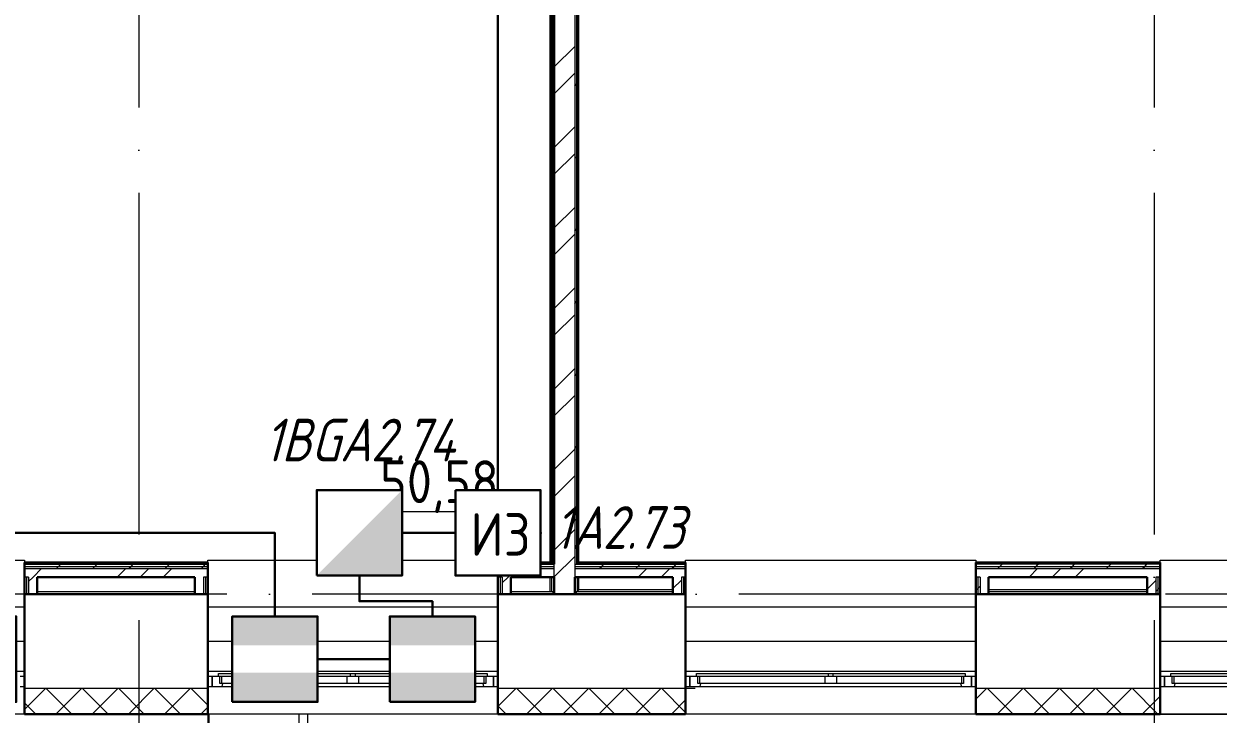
# Model space of a CAD drawing. Header units: millimetres. Extents: x -259793 to 1187961, y -549744 to 43070.
# Drawn here: x 136853 to 143851, y -19341 to -15301 of the extents above; entities that cross this region are included whole.
import ezdxf
from ezdxf.enums import TextEntityAlignment as Align

# ---------------------------------------------------------------- set-up
doc = ezdxf.new("R2010")
doc.units = ezdxf.units.MM
doc.linetypes.add('ADSK_Линия сетки', pattern=[25, 20, -2.5, 0, -2.5])
for name, color, linetype, lineweight in [('_ Окна', 7, 'Continuous', 9), ('RC-Извещатели_охранные', 5, 'Continuous', 30), ('RC-Прочее_оборудование', 5, 'Continuous', 30), ('Крыша', 7, 'Continuous', 9), ('лс', 5, 'Continuous', 30), ('Марки помещений', 252, 'Continuous', 20), ('Ограждение', 252, 'Continuous', 9), ('Окна', 252, 'Continuous', 9), ('Оси', 252, 'Continuous', 9), ('Стены внутренние', 7, 'Continuous', 18), ('Стены наружные', 7, 'Continuous', 18), ('Стены штриховка', 7, 'Continuous', 9)]:
    doc.layers.add(name, color=color, linetype=linetype, lineweight=lineweight)
doc.layers.add('RC-Позиционные_обозначения', color=7, linetype='Continuous')
doc.styles.add('GOST Common_2', font='', dxfattribs={"width": 0.9, "height": 250})
doc.styles.add('ISOCPEUR', font='isocpeur.ttf', dxfattribs={"width": 0.9, "height": 350})
doc.styles.add('RubezhCAD', font='', dxfattribs={"oblique": 10})
doc.styles.get("Standard").update_dxf_attribs({"font": ''})
doc.styles.get('GOST Common_2').set_extended_font_data('GOST type B')
doc.styles.get('RubezhCAD').set_extended_font_data('GOST type A')
doc.styles.get('Standard').set_extended_font_data('GOST type B')

# ---------------------------------------------------------------- blocks, each defined once
blk = doc.blocks.new('RC-UGO-IOZ-02')
at = {"layer": 'RC-Извещатели_охранные'}
blk.add_attdef('PSTN', text='', height=2.5, dxfattribs=at).set_placement((0.977, 2.603), align=Align.BOTTOM_LEFT)
blk.add_wipeout([(2.5, -2.5), (2.5, 2.5), (-2.5, 2.5), (-2.5, -2.5)]).dxf.layer = 'RC-Извещатели_охранные'
blk.add_wipeout([(-2.5, -2.5), (-2.5, 2.5), (2.5, 2.5), (2.5, -2.5)]).dxf.layer = 'RC-Извещатели_охранные'
h = blk.add_hatch(color=256, dxfattribs=at)
h.dxf.hatch_style = 1
h.paths.add_polyline_path([(2.5, -2.5), (2.5, 2.5), (0, 0), (-2.5, -2.5)])
blk.add_lwpolyline([(-2.5, -2.5), (2.5, -2.5), (2.5, 2.5), (-2.5, 2.5)], close=True, dxfattribs=at)
blk = doc.blocks.new('RC-UGO-IOM-02')
at = {"layer": 'RC-Извещатели_охранные'}
blk.add_point((0, 0), dxfattribs=at)
blk.add_attdef('PSTN', text='', height=2.5, dxfattribs=at).set_placement((0.977, 2.603), align=Align.BOTTOM_LEFT)
blk.add_wipeout([(2.5, -2.5), (2.5, 2.5), (-2.5, 2.5), (-2.5, -2.5)]).dxf.layer = 'RC-Извещатели_охранные'
blk.add_wipeout([(-2.5, -2.5), (-2.5, 2.5), (2.5, 2.5), (2.5, -2.5)]).dxf.layer = 'RC-Извещатели_охранные'
h = blk.add_hatch(color=256, dxfattribs=at)
h.dxf.hatch_style = 1
h.paths.add_polyline_path([(2.5, 0.8), (2.5, 2.506), (-2.5, 2.499), (-2.5, 0.8)])
h = blk.add_hatch(color=256, dxfattribs=at)
h.dxf.hatch_style = 1
h.paths.add_polyline_path([(2.5, -2.5), (2.5, -0.794), (-2.5, -0.801), (-2.5, -2.5)])
blk.add_lwpolyline([(-2.5, -2.5), (2.5, -2.5), (2.5, 2.5), (-2.5, 2.5)], close=True, dxfattribs=at)
blk = doc.blocks.new('RC-UGO-IZ-01')
at = {"layer": 'RC-Прочее_оборудование'}
blk.add_point((2.5, 0), dxfattribs=at)
blk.add_attdef('PSTN', text='', height=2.5, dxfattribs=at).set_placement((5.664, 2.581), align=Align.BOTTOM_CENTER)
blk.add_wipeout([(2.493, -2.499), (-2.493, -2.499), (-2.493, 2.499), (2.493, 2.499)]).dxf.layer = 'RC-Прочее_оборудование'
blk.add_wipeout([(-2.493, -2.499), (-2.493, 2.499), (2.493, 2.499), (2.493, -2.499)]).dxf.layer = 'RC-Прочее_оборудование'
blk.add_lwpolyline([(-2.493, 2.499), (2.493, 2.499), (2.493, -2.499), (-2.493, -2.499), (-2.493, 2.499)], close=True, dxfattribs=at)
blk.add_lwpolyline([(-2.493, 2.499), (-2.487, 2.499)], dxfattribs=at)
blk.add_lwpolyline([(-2.493, 2.499), (-2.487, 2.499)], dxfattribs=at)
at = {"layer": 'RC-Прочее_оборудование', "ltscale": 100, "style": 'ISOCPEUR', "width": 0.9}
blk.add_text('ИЗ', height=2.5, dxfattribs=at).set_placement((0.145, -0.085), align=Align.MIDDLE)
blk = doc.blocks.new('2 этаж')
at = {"layer": '_ Окна', "color": 251, "true_color": 0x636466}
for p, q in [((136856, -19121.3), (136831, -19121.3)), ((137956, -19121.3), (137931, -19121.3)), ((137956, -19179.3), (137956, -19121.3)), ((139631, -19121.3), (139606, -19121.3)), ((139606, -19121.3), (139606, -19179.3)), ((140756, -19121.3), (140731, -19121.3)), ((140756, -19179.3), (140756, -19121.3)), ((142431, -19121.3), (142406, -19121.3)), ((142406, -19121.3), (142406, -19179.3)), ((143536, -19121.3), (143511, -19121.3)), ((143536, -19179.3), (143536, -19121.3)), ((136831, -19179.3), (136856, -19179.3)), ((137931, -19179.3), (137956, -19179.3)), ((139606, -19179.3), (139631, -19179.3)), ((140731, -19179.3), (140756, -19179.3)), ((142406, -19179.3), (142431, -19179.3)), ((143511, -19179.3), (143536, -19179.3))]:
    blk.add_line(p, q, dxfattribs=at)
at = {"layer": '_ Окна', "color": 251, "lineweight": 18, "true_color": 0x636466}
for p, q in [((137994, -19121.3), (137956, -19121.3)), ((137956, -19121.3), (137956, -19179.3)), ((138002, -19162.3), (138002, -19121.3)), ((138014, -19162.3), (138002, -19162.3)), ((138015.5, -19179.3), (138020, -19162.3)), ((139542, -19162.3), (139546.6, -19179.3)), ((139560, -19162.3), (139548, -19162.3)), ((139560, -19121.3), (139560, -19162.3)), ((139606, -19121.3), (139568, -19121.3)), ((139606, -19179.3), (139606, -19121.3)), ((140794, -19121.3), (140756, -19121.3)), ((140756, -19121.3), (140756, -19179.3)), ((140802, -19162.3), (140802, -19121.3)), ((140814, -19162.3), (140802, -19162.3)), ((140815.5, -19179.3), (140820, -19162.3)), ((142342, -19162.3), (142346.6, -19179.3)), ((142360, -19162.3), (142348.2, -19162.3)), ((142360, -19121.3), (142360, -19162.3)), ((142406, -19121.3), (142368, -19121.3)), ((142406, -19179.3), (142406, -19121.3)), ((143574, -19121.3), (143536, -19121.3)), ((143536, -19121.3), (143536, -19179.3)), ((143582, -19162.3), (143582, -19121.3)), ((143594, -19162.3), (143582, -19162.3)), ((143595.5, -19179.3), (143600, -19162.3)), ((137956, -19179.3), (138015.5, -19179.3)), ((139546.6, -19179.3), (139606, -19179.3)), ((140756, -19179.3), (140815.5, -19179.3)), ((142346.6, -19179.3), (142406, -19179.3)), ((143536, -19179.3), (143595.5, -19179.3))]:
    blk.add_line(p, q, dxfattribs=at)
at = {"layer": 'Крыша', "color": 251, "true_color": 0x636466}
blk.add_line((137931, -19341.3), (137931, -21148.7), dxfattribs=at)
at = {"layer": 'Ограждение', "color": 251, "true_color": 0x636466}
for p, q in [((139936, -12484.3), (139936, -18454.3)), ((140106, -18454.3), (140106, -12484.3)), ((135156, -18439.3), (136856, -18439.3)), ((136856, -18439.3), (136856, -18454.3)), ((137931, -18454.3), (137931, -18439.3)), ((137931, -18439.3), (139631, -18439.3)), ((139631, -18439.3), (139631, -18454.3)), ((140731, -18454.3), (140731, -18439.3)), ((140731, -18439.3), (142431, -18439.3)), ((142431, -18439.3), (142431, -18454.3)), ((143511, -18454.3), (143511, -18439.3)), ((143511, -18439.3), (145211, -18439.3)), ((139936, -18539.3), (139936, -18624.3)), ((139946, -18624.3), (139946, -18539.3)), ((140096, -18539.3), (140096, -18624.3)), ((140106, -18614.3), (140106, -18539.3)), ((140106, -18614.3), (140096, -18624.3)), ((140656, -18614.3), (140106, -18614.3)), ((143436, -18614.3), (142506, -18614.3)), ((135156, -18714.3), (136856, -18714.3)), ((137931, -18714.3), (139631, -18714.3)), ((140731, -18714.3), (142431, -18714.3)), ((143511, -18714.3), (145211, -18714.3)), ((135156, -18914.3), (136856, -18914.3)), ((137931, -18914.3), (139631, -18914.3)), ((140731, -18914.3), (142431, -18914.3)), ((143511, -18914.3), (145211, -18914.3)), ((135156, -19089.3), (136856, -19089.3)), ((137931, -19089.3), (139631, -19089.3)), ((140731, -19089.3), (142431, -19089.3)), ((143511, -19089.3), (145211, -19089.3))]:
    blk.add_line(p, q, dxfattribs=at)
at = {"layer": 'Окна', "color": 251, "true_color": 0x636466}
for p, q in [((137994, -19104.3), (138766, -19104.3)), ((137994, -19121.3), (137994, -19104.3)), ((138766, -19121.3), (137994, -19121.3)), ((138014, -19162.3), (138014, -19121.3)), ((138746, -19162.3), (138014, -19162.3)), ((138746, -19121.3), (138746, -19162.3)), ((138816, -19162.3), (138746, -19162.3)), ((138766, -19104.3), (138796, -19104.3)), ((138766, -19104.3), (138766, -19121.3)), ((138796, -19121.3), (138766, -19121.3)), ((138796, -19104.3), (139568, -19104.3)), ((138796, -19121.3), (138796, -19104.3)), ((139568, -19121.3), (138796, -19121.3)), ((138816, -19162.3), (138816, -19121.3)), ((139548, -19162.3), (138816, -19162.3)), ((139548, -19121.3), (139548, -19162.3)), ((139568, -19104.3), (139568, -19121.3)), ((140794, -19104.3), (141566, -19104.3)), ((140794, -19121.3), (140794, -19104.3)), ((141566, -19121.3), (140794, -19121.3)), ((140814, -19162.3), (140814, -19121.3)), ((141546, -19162.3), (140814, -19162.3)), ((141546, -19121.3), (141546, -19162.3)), ((141616, -19162.3), (141546, -19162.3)), ((141566, -19104.3), (141596, -19104.3)), ((141566, -19104.3), (141566, -19121.3)), ((141596, -19121.3), (141566, -19121.3)), ((141596, -19104.3), (142368, -19104.3)), ((141596, -19121.3), (141596, -19104.3)), ((142368, -19121.3), (141596, -19121.3)), ((141616, -19162.3), (141616, -19121.3)), ((142348, -19162.3), (141616, -19162.3)), ((142348, -19121.3), (142348, -19162.3)), ((142368, -19104.3), (142368, -19121.3)), ((143574, -19104.3), (144346, -19104.3)), ((143574, -19121.3), (143574, -19104.3)), ((144346, -19121.3), (143574, -19121.3)), ((143594, -19162.3), (143594, -19121.3)), ((144326, -19162.3), (143594, -19162.3)), ((138015.5, -19179.3), (139546.6, -19179.3)), ((140815.5, -19179.3), (142346.6, -19179.3)), ((143595.5, -19179.3), (145126.6, -19179.3))]:
    blk.add_line(p, q, dxfattribs=at)
at = {"layer": 'Оси', "color": 251, "linetype": 'ADSK_Линия сетки', "ltscale": 100, "true_color": 0x636466}
for p, q in [((137526, 33711.4), (137526, -32265.4)), ((143476, 33711.4), (143476, -30995.4)), ((170543.3, -18639.3), (93603.7, -18639.3))]:
    blk.add_line(p, q, dxfattribs=at)
at = {"layer": 'Стены внутренние', "color": 251, "lineweight": 30, "true_color": 0x636466}
for p, q in [((136856, -18639.3), (136856, -19341.3)), ((137856, -18639.3), (136931, -18639.3)), ((137931, -19341.3), (137931, -18639.3)), ((139631, -18639.3), (139631, -19341.3)), ((140656, -18639.3), (139706, -18639.3)), ((140731, -19341.3), (140731, -18639.3)), ((142431, -18639.3), (142431, -19341.3)), ((143436, -18639.3), (142506, -18639.3)), ((143511, -19341.3), (143511, -18639.3)), ((136856, -19341.3), (137931, -19341.3)), ((139631, -19341.3), (140731, -19341.3)), ((142431, -19341.3), (143511, -19341.3))]:
    blk.add_line(p, q, dxfattribs=at)
at = {"layer": 'Стены внутренние', "color": 251, "true_color": 0x636466}
for p, q in [((136856, -19189.3), (137931, -19189.3)), ((139631, -19189.3), (140787, -19189.3)), ((142431, -19189.3), (143511, -19189.3)), ((136856, -19341.3), (135156, -19341.3)), ((139631, -19341.3), (137931, -19341.3)), ((137939, -26219.8), (137939, -19341.3)), ((138466, -26219.8), (138466, -19341.3)), ((138516, -19341.3), (138516, -26219.8)), ((142431, -19341.3), (140731, -19341.3)), ((145211, -19341.3), (143511, -19341.3))]:
    blk.add_line(p, q, dxfattribs=at)
at = {"layer": 'Стены внутренние', "color": 251, "linetype": 'Continuous', "lineweight": 9, "true_color": 0x636466}
for p, q in [((136892, -19278.3), (136981, -19189.3)), ((137132.6, -19339.3), (136982.6, -19189.3)), ((137043.2, -19339.3), (137193.2, -19189.3)), ((137344.8, -19339.3), (137194.8, -19189.3)), ((137255.3, -19339.3), (137405.3, -19189.3)), ((137556.9, -19339.3), (137406.9, -19189.3)), ((137467.4, -19339.3), (137617.4, -19189.3)), ((137769, -19339.3), (137619, -19189.3)), ((137679.6, -19339.3), (137829.6, -19189.3)), ((137929, -19287.1), (137831.2, -19189.3)), ((139633, -19295), (139738.8, -19189.3)), ((139890.3, -19339.3), (139740.3, -19189.3)), ((139800.9, -19339.3), (139950.9, -19189.3)), ((140102.5, -19339.3), (139952.5, -19189.3)), ((140013, -19339.3), (140163, -19189.3)), ((140314.6, -19339.3), (140164.6, -19189.3)), ((140225.2, -19339.3), (140375.2, -19189.3)), ((140526.7, -19339.3), (140376.7, -19189.3)), ((140437.3, -19339.3), (140587.3, -19189.3)), ((140731, -19331.4), (140588.9, -19189.3)), ((142431, -19254.7), (142496.5, -19189.3)), ((142648.1, -19339.3), (142498.1, -19189.3)), ((142558.6, -19339.3), (142708.6, -19189.3)), ((142860.2, -19339.3), (142710.2, -19189.3)), ((142770.7, -19339.3), (142920.7, -19189.3)), ((143072.3, -19339.3), (142922.3, -19189.3)), ((142982.9, -19339.3), (143132.9, -19189.3)), ((143284.5, -19339.3), (143134.5, -19189.3)), ((143195, -19339.3), (143345, -19189.3)), ((143496.6, -19339.3), (143346.6, -19189.3)), ((143407.1, -19339.3), (143511, -19235.4)), ((136892, -19310.8), (136858, -19276.8)), ((136858, -19312.3), (136892, -19278.3)), ((136920.5, -19339.3), (136892, -19310.8)), ((137891.7, -19339.3), (137929, -19301.9)), ((139678.2, -19339.3), (139633, -19294.1)), ((140649.4, -19339.3), (140731, -19257.7)), ((137347.6, -19339.3), (137346.4, -19341.3)), ((137582.2, -19339.3), (137581.1, -19341.3)), ((140397.8, -19339.3), (140396.7, -19341.3)), ((140653.2, -19341.3), (140652, -19339.3)), ((142435.9, -19339.3), (142433, -19336.3))]:
    blk.add_line(p, q, dxfattribs=at)
at = {"layer": 'Стены наружные', "color": 251, "lineweight": 30, "true_color": 0x636466}
for p, q in [((139941, -12479.3), (139941, -18454.3)), ((139946, -12474.3), (139946, -18459.3)), ((139961, -18464.3), (139961, -12459.3)), ((140096, -12474.3), (140096, -18459.3)), ((140101, -18454.3), (140101, -12479.3)), ((137931, -18454.3), (136856, -18454.3)), ((136856, -18454.3), (136856, -18639.3)), ((137931, -18639.3), (137931, -18454.3)), ((139631, -18454.3), (139631, -18639.3)), ((139941, -18454.3), (139631, -18454.3)), ((139946, -18459.3), (139941, -18459.3)), ((140096, -18459.3), (140096, -18459.3)), ((140096, -18459.3), (140731, -18459.3)), ((140731, -18459.3), (140096, -18459.3)), ((140731, -18454.3), (140101, -18454.3)), ((140731, -18459.3), (140731, -18454.3)), ((140731, -18639.3), (140731, -18459.3)), ((143511, -18454.3), (142431, -18454.3)), ((142431, -18454.3), (142431, -18459.3)), ((142431, -18459.3), (142431, -18639.3)), ((142431, -18459.3), (143511, -18459.3)), ((143511, -18459.3), (142431, -18459.3)), ((143511, -18459.3), (143511, -18454.3)), ((143511, -18639.3), (143511, -18459.3)), ((136931, -18539.3), (137856, -18539.3)), ((136931, -18639.3), (136931, -18539.3)), ((137856, -18539.3), (137856, -18639.3)), ((139706, -18539.3), (139961, -18539.3)), ((139706, -18639.3), (139706, -18539.3)), ((139961, -18539.3), (139961, -18639.3)), ((140081, -18639.3), (140081, -18539.3)), ((140081, -18539.3), (140656, -18539.3)), ((140656, -18539.3), (140656, -18639.3)), ((142506, -18539.3), (143436, -18539.3)), ((142506, -18639.3), (142506, -18539.3)), ((143436, -18539.3), (143436, -18639.3)), ((136856, -18639.3), (136931, -18639.3)), ((137856, -18639.3), (137931, -18639.3)), ((139631, -18639.3), (139706, -18639.3)), ((140656, -18639.3), (140731, -18639.3)), ((142431, -18639.3), (142506, -18639.3)), ((143436, -18639.3), (143511, -18639.3))]:
    blk.add_line(p, q, dxfattribs=at)
at = {"layer": 'Стены наружные', "color": 251, "linetype": 'Continuous', "lineweight": 9, "true_color": 0x636466}
for p, q in [((139941, -15310), (139946, -15305)), ((139941, -15380.8), (139946, -15375.8)), ((140096, -15367.2), (140101, -15362.2)), ((139941, -15451.5), (139946, -15446.5)), ((139961, -15552.2), (140081, -15432.2)), ((140096, -15437.9), (140101, -15432.9)), ((139941, -15522.2), (139946, -15517.2)), ((140096, -15508.6), (140101, -15503.6)), ((139941, -15592.9), (139946, -15587.9)), ((139961, -15709.4), (140081, -15589.4)), ((140096, -15579.3), (140101, -15574.3)), ((139941, -15663.6), (139946, -15658.6)), ((140081, -15665), (140096, -15650)), ((140096, -15650), (140101, -15645)), ((139941, -15734.3), (139946, -15729.3)), ((140096, -15720.7), (140101, -15715.7)), ((139941, -15805), (139946, -15800)), ((140096, -15791.4), (140101, -15786.4)), ((139941, -15875.7), (139946, -15870.7)), ((140096, -15862.2), (140101, -15857.2)), ((139941, -15946.4), (139946, -15941.4)), ((139961, -16023.7), (140081, -15903.7)), ((140096, -15932.9), (140101, -15927.9)), ((139941, -16017.2), (139946, -16012.2)), ((140096, -16003.6), (140101, -15998.6)), ((139941, -16087.9), (139946, -16082.9)), ((139961, -16180.8), (140081, -16060.8)), ((140081, -16089.3), (140096, -16074.3)), ((140096, -16074.3), (140101, -16069.3)), ((139941, -16158.6), (139946, -16153.6)), ((140096, -16145), (140101, -16140)), ((139941, -16229.3), (139946, -16224.3)), ((140096, -16215.7), (140101, -16210.7)), ((139941, -16300), (139946, -16295)), ((140096, -16286.4), (140101, -16281.4)), ((139941, -16370.7), (139946, -16365.7)), ((140096, -16357.1), (140101, -16352.1)), ((139941, -16441.4), (139946, -16436.4)), ((139961, -16495.1), (140081, -16375.1)), ((140096, -16427.8), (140101, -16422.8)), ((139941, -16512.1), (139946, -16507.1)), ((140081, -16513.6), (140096, -16498.6)), ((140096, -16498.6), (140101, -16493.6)), ((139941, -16582.8), (139946, -16577.8)), ((139961, -16652.3), (140081, -16532.3)), ((140096, -16569.3), (140101, -16564.3)), ((139941, -16653.6), (139946, -16648.6)), ((140096, -16640), (140101, -16635)), ((139941, -16724.3), (139946, -16719.3)), ((140096, -16710.7), (140101, -16705.7)), ((139941, -16795), (139946, -16790)), ((140096, -16781.4), (140101, -16776.4)), ((139941, -16865.7), (139946, -16860.7)), ((139961, -16966.6), (140081, -16846.6)), ((140096, -16852.1), (140101, -16847.1)), ((139941, -16936.4), (139946, -16931.4)), ((140081, -16937.8), (140096, -16922.8)), ((140096, -16922.8), (140101, -16917.8)), ((139941, -17007.1), (139946, -17002.1)), ((139961, -17123.8), (140081, -17003.8)), ((140096, -16993.5), (140101, -16988.5)), ((139941, -17077.8), (139946, -17072.8)), ((140096, -17064.2), (140101, -17059.2)), ((139941, -17148.5), (139946, -17143.5)), ((140096, -17134.9), (140101, -17129.9)), ((139941, -17219.2), (139946, -17214.2)), ((140096, -17205.7), (140101, -17200.7)), ((140096, -17276.4), (140101, -17271.4)), ((139941, -17289.9), (139946, -17284.9)), ((139961, -17438.1), (140081, -17318.1)), ((140081, -17362.1), (140096, -17347.1)), ((140096, -17347.1), (140101, -17342.1)), ((139941, -17360.7), (139946, -17355.7)), ((140096, -17417.8), (140101, -17412.8)), ((139941, -17431.4), (139946, -17426.4)), ((139961, -17595.2), (140081, -17475.2)), ((140096, -17488.5), (140101, -17483.5)), ((139941, -17502.1), (139946, -17497.1)), ((140096, -17559.2), (140101, -17554.2)), ((139941, -17572.8), (139946, -17567.8)), ((140096, -17629.9), (140101, -17624.9)), ((139941, -17643.5), (139946, -17638.5)), ((140096, -17700.6), (140101, -17695.6)), ((139941, -17714.2), (139946, -17709.2)), ((140081, -17786.3), (140096, -17771.3)), ((140096, -17771.3), (140101, -17766.3)), ((139941, -17784.9), (139946, -17779.9)), ((139961, -17909.5), (140081, -17789.5)), ((140096, -17842.1), (140101, -17837.1)), ((139941, -17855.6), (139946, -17850.6)), ((140096, -17912.8), (140101, -17907.8)), ((139941, -17926.3), (139946, -17921.3)), ((139961, -18066.7), (140081, -17946.7)), ((140096, -17983.5), (140101, -17978.5)), ((139941, -17997.1), (139946, -17992.1)), ((140096, -18054.2), (140101, -18049.2)), ((139941, -18067.8), (139946, -18062.8)), ((140096, -18124.9), (140101, -18119.9)), ((139941, -18138.5), (139946, -18133.5)), ((140096, -18195.6), (140101, -18190.6)), ((139941, -18209.2), (139946, -18204.2)), ((139961, -18381), (140081, -18261)), ((140081, -18210.6), (140096, -18195.6)), ((140096, -18266.3), (140101, -18261.3)), ((139941, -18279.9), (139946, -18274.9)), ((140096, -18337), (140101, -18332)), ((139941, -18350.6), (139946, -18345.6)), ((140096, -18407.7), (140101, -18402.7)), ((136856, -18465.8), (136857.5, -18464.3)), ((136857.5, -18464.3), (136862.5, -18459.3)), ((136862.5, -18459.3), (136867.5, -18454.3)), ((136933.2, -18459.3), (136938.2, -18454.3)), ((137003.9, -18459.3), (137008.9, -18454.3)), ((137057.1, -18476.8), (137069.6, -18464.3)), ((137074.6, -18459.3), (137079.6, -18454.3)), ((137145.4, -18459.3), (137150.4, -18454.3)), ((137216.1, -18459.3), (137221.1, -18454.3)), ((137269.3, -18476.8), (137281.8, -18464.3)), ((137281.8, -18464.3), (137286.8, -18459.3)), ((137286.8, -18459.3), (137291.8, -18454.3)), ((137357.5, -18459.3), (137362.5, -18454.3)), ((137428.2, -18459.3), (137433.2, -18454.3)), ((137481.4, -18476.8), (137493.9, -18464.3)), ((137498.9, -18459.3), (137503.9, -18454.3)), ((137569.6, -18459.3), (137574.6, -18454.3)), ((137640.3, -18459.3), (137645.3, -18454.3)), ((137693.5, -18476.8), (137706, -18464.3)), ((137706, -18464.3), (137711, -18459.3)), ((137711, -18459.3), (137716, -18454.3)), ((137781.8, -18459.3), (137786.8, -18454.3)), ((137852.5, -18459.3), (137857.5, -18454.3)), ((137905.7, -18476.8), (137918.2, -18464.3)), ((137923.2, -18459.3), (137928.2, -18454.3)), ((139690.9, -18459.3), (139695.9, -18454.3)), ((139761.6, -18459.3), (139766.6, -18454.3)), ((139814.9, -18476.8), (139827.4, -18464.3)), ((139827.4, -18464.3), (139832.4, -18459.3)), ((139832.4, -18459.3), (139837.4, -18454.3)), ((139903.1, -18459.3), (139908.1, -18454.3)), ((139941, -18421.3), (139946, -18416.3)), ((139961, -18538.1), (140081, -18418.1)), ((140115.2, -18459.3), (140120.2, -18454.3)), ((140185.9, -18459.3), (140190.9, -18454.3)), ((140239.1, -18476.8), (140251.6, -18464.3)), ((140251.6, -18464.3), (140256.6, -18459.3)), ((140256.6, -18459.3), (140261.6, -18454.3)), ((140327.3, -18459.3), (140332.3, -18454.3)), ((140398, -18459.3), (140403, -18454.3)), ((140451.3, -18476.8), (140463.8, -18464.3)), ((140468.8, -18459.3), (140473.8, -18454.3)), ((140539.5, -18459.3), (140544.5, -18454.3)), ((140610.2, -18459.3), (140615.2, -18454.3)), ((140663.4, -18476.8), (140675.9, -18464.3)), ((140675.9, -18464.3), (140680.9, -18459.3)), ((140680.9, -18459.3), (140685.9, -18454.3)), ((142448.7, -18459.3), (142453.7, -18454.3)), ((142519.4, -18459.3), (142524.4, -18454.3)), ((142572.6, -18476.8), (142585.1, -18464.3)), ((142590.1, -18459.3), (142595.1, -18454.3)), ((142660.8, -18459.3), (142665.8, -18454.3)), ((142731.5, -18459.3), (142736.5, -18454.3)), ((142784.7, -18476.8), (142797.2, -18464.3)), ((142797.2, -18464.3), (142802.2, -18459.3)), ((142802.2, -18459.3), (142807.2, -18454.3)), ((142872.9, -18459.3), (142877.9, -18454.3)), ((142943.6, -18459.3), (142948.6, -18454.3)), ((142996.8, -18476.8), (143009.3, -18464.3)), ((143014.3, -18459.3), (143019.3, -18454.3)), ((143085.1, -18459.3), (143090.1, -18454.3)), ((143155.8, -18459.3), (143160.8, -18454.3)), ((143209, -18476.8), (143221.5, -18464.3)), ((143221.5, -18464.3), (143226.5, -18459.3)), ((143226.5, -18459.3), (143231.5, -18454.3)), ((143297.2, -18459.3), (143302.2, -18454.3)), ((143367.9, -18459.3), (143372.9, -18454.3)), ((143421.1, -18476.8), (143433.6, -18464.3)), ((143438.6, -18459.3), (143443.6, -18454.3)), ((143509.3, -18459.3), (143511, -18457.6)), ((136881, -18565.1), (136906.8, -18539.3)), ((136906.8, -18539.3), (136956.8, -18489.3)), ((137044.6, -18489.3), (137057.1, -18476.8)), ((137256.8, -18489.3), (137269.3, -18476.8)), ((137400.3, -18539.3), (137450.3, -18489.3)), ((137468.9, -18489.3), (137481.4, -18476.8)), ((137535.2, -18539.3), (137585.2, -18489.3)), ((137670.2, -18539.3), (137720.2, -18489.3)), ((137681, -18489.3), (137693.5, -18476.8)), ((137893.2, -18489.3), (137905.7, -18476.8)), ((139656, -18573.5), (139690.3, -18539.3)), ((139690.3, -18539.3), (139740.3, -18489.3)), ((139802.4, -18489.3), (139814.9, -18476.8)), ((139825.2, -18539.3), (139875.2, -18489.3)), ((139960.1, -18539.3), (139961, -18538.4)), ((140226.6, -18489.3), (140239.1, -18476.8)), ((140438.8, -18489.3), (140451.3, -18476.8)), ((140453.6, -18539.3), (140503.6, -18489.3)), ((140588.5, -18539.3), (140638.5, -18489.3)), ((140650.9, -18489.3), (140663.4, -18476.8)), ((140723.5, -18539.3), (140731, -18531.7)), ((142560.1, -18489.3), (142572.6, -18476.8)), ((142743.5, -18539.3), (142793.5, -18489.3)), ((142772.2, -18489.3), (142784.7, -18476.8)), ((142878.5, -18539.3), (142928.5, -18489.3)), ((142984.3, -18489.3), (142996.8, -18476.8)), ((143013.4, -18539.3), (143063.4, -18489.3)), ((143196.5, -18489.3), (143209, -18476.8)), ((143408.6, -18489.3), (143421.1, -18476.8)), ((143506.9, -18539.3), (143511, -18535.1)), ((140656, -18606.7), (140706, -18556.7)), ((142431, -18618.3), (142443.5, -18605.8)), ((142443.5, -18605.8), (142456, -18593.3)), ((143436, -18610.1), (143486, -18560.1)), ((143486, -18624), (143498.5, -18611.5)), ((143498.5, -18611.5), (143511, -18599)), ((139652.4, -18639.3), (139656, -18635.6)), ((140713, -18639.3), (140718.5, -18633.8)), ((140718.5, -18633.8), (140731, -18621.3))]:
    blk.add_line(p, q, dxfattribs=at)
at = {"layer": 'Стены наружные', "color": 251, "true_color": 0x636466}
for p, q in [((136931, -18624.3), (137856, -18624.3)), ((139706, -18624.3), (139953.5, -18624.3)), ((139953.5, -18624.3), (139953.5, -18639.3)), ((140088.5, -18624.3), (140656, -18624.3)), ((140088.5, -18624.3), (140088.5, -18639.3)), ((142506, -18624.3), (143436, -18624.3)), ((142971, -19346.3), (142971, -19341.3)), ((143511, -19341.3), (145211, -19341.3)), ((143511, -19341.3), (143511, -19346.3))]:
    blk.add_line(p, q, dxfattribs=at)
at = {"layer": 'Стены штриховка', "color": 251, "true_color": 0x636466}
for p, q in [((140081, -12459.3), (140081, -18539.3)), ((137931, -18459.3), (136856, -18459.3)), ((136856, -18464.3), (137931, -18464.3)), ((137931, -18464.3), (136856, -18464.3)), ((139941, -18459.3), (139631, -18459.3)), ((139631, -18464.3), (139961, -18464.3)), ((139961, -18464.3), (139631, -18464.3)), ((139946, -18459.3), (139961, -18459.3)), ((139961, -18539.3), (139961, -18464.3)), ((140081, -18464.3), (140731, -18464.3)), ((143511, -18464.3), (142431, -18464.3)), ((136856, -18476.8), (137931, -18476.8)), ((136856, -18489.3), (137931, -18489.3)), ((136881, -18539.3), (136856, -18539.3)), ((136868.5, -18539.3), (136868.5, -18639.3)), ((136881, -18539.3), (136881, -18639.3)), ((137931, -18539.3), (137906, -18539.3)), ((137906, -18539.3), (137906, -18639.3)), ((137918.5, -18539.3), (137918.5, -18639.3)), ((139631, -18476.8), (139961, -18476.8)), ((139631, -18489.3), (139961, -18489.3)), ((139656, -18539.3), (139631, -18539.3)), ((139643.5, -18539.3), (139643.5, -18639.3)), ((139656, -18539.3), (139656, -18639.3)), ((140081, -18476.8), (140731, -18476.8)), ((140081, -18489.3), (140731, -18489.3)), ((140731, -18539.3), (140706, -18539.3)), ((140706, -18539.3), (140706, -18639.3)), ((140718.5, -18539.3), (140718.5, -18639.3)), ((142431, -18476.8), (143511, -18476.8)), ((142431, -18489.3), (143511, -18489.3)), ((142456, -18539.3), (142431, -18539.3)), ((142443.5, -18539.3), (142443.5, -18639.3)), ((142456, -18539.3), (142456, -18639.3)), ((143511, -18539.3), (143486, -18539.3)), ((143486, -18539.3), (143486, -18639.3)), ((143498.5, -18539.3), (143498.5, -18639.3)), ((136858, -19265.3), (136856, -19265.3)), ((136858, -19265.3), (136858, -19339.3)), ((137931, -19265.3), (137929, -19265.3)), ((137929, -19339.3), (137929, -19265.3)), ((139633, -19265.3), (139631, -19265.3)), ((139633, -19265.3), (139633, -19339.3)), ((142433, -19265.3), (142431, -19265.3)), ((142433, -19265.3), (142433, -19339.3)), ((143511, -19265.3), (143509, -19265.3)), ((143509, -19339.3), (143509, -19265.3)), ((136858, -19339.3), (137929, -19339.3)), ((139633, -19339.3), (140731, -19339.3)), ((142433, -19339.3), (143509, -19339.3))]:
    blk.add_line(p, q, dxfattribs=at)
at = {"layer": 'Марки помещений', "color": 251, "true_color": 0x636466, "style": 'GOST Common_2', "width": 0.9}
blk.add_text('%%U50,58', height=250, dxfattribs=at).set_placement((138941.2, -18105.9))

msp = doc.modelspace()

# ---------------------------------------------------------------- linework, layer by layer
at = {"layer": 'лс'}
msp.add_lwpolyline([(147077.51335, -9802.75391), (147077.51335, -10833.74489), (139631.43706, -10833.74489), (139631.43706, -18030.21398)], dxfattribs=at)

# ---------------------------------------------------------------- block references
msp.add_blockref('2 этаж', (0, 0))

# ---------------------------------------------------------------- next in the draw order: block references
at = {"layer": 'RC-Извещатели_охранные', "color": 1, "ltscale": 0.01}
ref = msp.add_blockref('RC-UGO-IOZ-02', (138819.42276, -18280.1465), dxfattribs=dict(at, xscale=100, yscale=100, zscale=100))
ref.add_attrib('PSTN', '1BGA2.74', dxfattribs={"layer": 'RC-Позиционные_обозначения', "height": 250, "style": 'RubezhCAD', "oblique": 15}).set_placement((138819.42276, -17936.89969), align=Align.BOTTOM_CENTER)
ref = msp.add_blockref('RC-UGO-IOM-02', (136558.43852, -19019.57162), dxfattribs=dict(at, xscale=100, yscale=100, zscale=100))
ref.add_attrib('PSTN', '1BGB2.78', dxfattribs={"layer": 'RC-Позиционные_обозначения', "height": 250, "style": 'RubezhCAD', "oblique": 15}).set_placement((136760.51438, -19803.75596), align=Align.BOTTOM_CENTER)
ref = msp.add_blockref('RC-UGO-IOM-02', (138323.81101, -19019.57162), dxfattribs=dict(at, xscale=100, yscale=100, zscale=100))
ref.add_attrib('PSTN', '1BGB2.76', dxfattribs={"layer": 'RC-Позиционные_обозначения', "height": 250, "style": 'RubezhCAD', "oblique": 15}).set_placement((138161.75877, -19797.67349), align=Align.BOTTOM_CENTER)
ref = msp.add_blockref('RC-UGO-IOM-02', (139247.01264, -19019.57162), dxfattribs=dict(at, xscale=100, yscale=100, zscale=100))
ref.add_attrib('PSTN', '1BGB2.75', dxfattribs={"layer": 'RC-Позиционные_обозначения', "height": 250, "style": 'RubezhCAD', "oblique": 15}).set_placement((139449.0885, -19803.75596), align=Align.BOTTOM_CENTER)

# ---------------------------------------------------------------- next in the draw order: linework, layer by layer
at = {"layer": 'лс'}
for points in [[(138323.81101, -18769.57162), (138323.81101, -18280.1465), (136380.84864, -18280.1465)], [(138819.42276, -18530.1465), (138819.42276, -18680.18234), (139247.01264, -18680.18234), (139247.01264, -18769.57162)], [(138997.01264, -19019.57162), (138573.81101, -19019.57162)]]:
    msp.add_lwpolyline(points, dxfattribs=at)

# ---------------------------------------------------------------- next in the draw order: block references
at = {"layer": 'RC-Прочее_оборудование', "color": 1, "ltscale": 0.01}
ref = msp.add_blockref('RC-UGO-IZ-01', (139631.43706, -18280.1465), dxfattribs=dict(at, xscale=100, yscale=100, zscale=100))
ref.add_attrib('PSTN', '1A2.73', (139962.97465, -18373.97188), dxfattribs={"layer": 'RC-Позиционные_обозначения', "height": 250, "style": 'RubezhCAD', "oblique": 15})

# ---------------------------------------------------------------- next in the draw order: linework, layer by layer
at = {"layer": 'лс'}
msp.add_lwpolyline([(139382.15191, -18280.1465), (139069.42276, -18280.1465)], dxfattribs=at)

doc.saveas('drawing.dxf')
